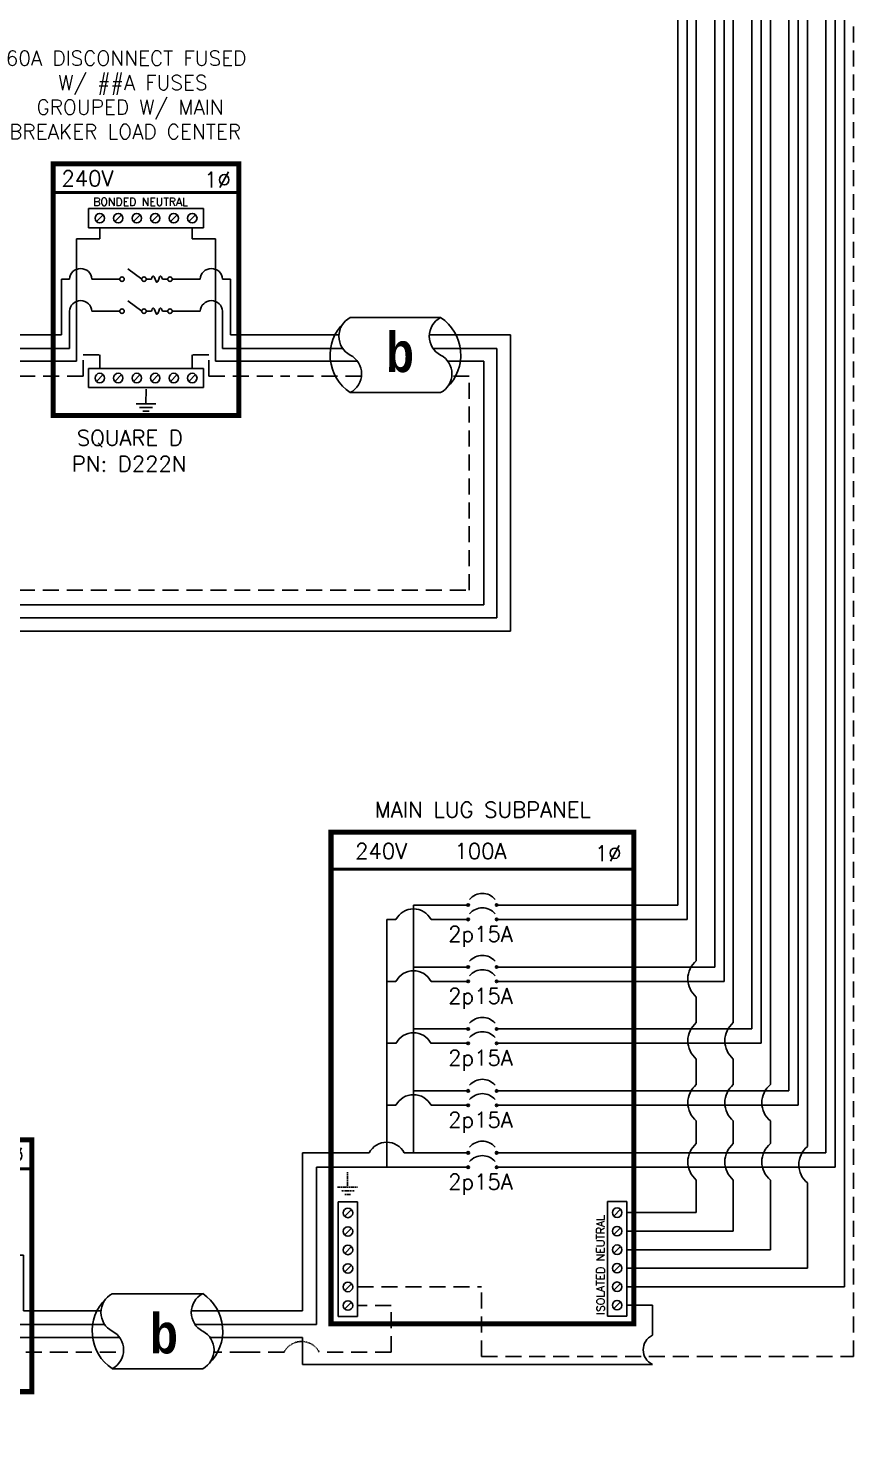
# Model space of a CAD drawing. Header units: feet. Extents: x 25383 to 25976, y 16036 to 16619.
# Drawn here: x 25782 to 25976, y 16090.5 to 16423.6 of the extents above; entities that cross this region are included whole.
import ezdxf

# ---------------------------------------------------------------- set-up
doc = ezdxf.new("R2010")
doc.units = ezdxf.units.FT
doc.header["$MEASUREMENT"] = 0
doc.linetypes.add('HIDDEN', pattern=[0.375, 0.25, -0.125])
for name, color, linetype in [('ONE LINE BLOCKS', 7, 'Continuous'), ('TABLES', 7, 'Continuous'), ('TEXT', 7, 'Continuous'), ('Z - TITLEBLOCK TXT', 7, 'Continuous')]:
    doc.layers.add(name, color=color, linetype=linetype)
doc.styles.add('ONE LINE TXT', font='techb___.ttf')
doc.styles.get("Standard").update_dxf_attribs({"font": 'simplex.shx'})

# ---------------------------------------------------------------- blocks, each defined once
blk = doc.blocks.new('M_MAIN DISCO')
at = {"color": 253, "linetype": 'Continuous'}
for p, q in [((-42.47, 32.21), (-42.47, 34.82)), ((-20.72, 32.21), (-20.72, 34.82)), ((-47.96, 3.45), (-47.96, 32.21)), ((-47.96, 32.21), (-42.47, 32.21)), ((-15.23, 32.21), (-20.72, 32.21)), ((-15.23, 3.45), (-15.23, 32.21)), ((-47.96, 3.45), (-63.19, 3.45)), ((-15.23, 3.45), (0, 3.45))]:
    blk.add_line(p, q, dxfattribs=at)
at = {"color": 7, "linetype": 'Continuous'}
for p, q in [((-51.46, 9.66), (-51.46, 22.77)), ((-49.6, 22.77), (-51.46, 22.77)), ((-41.69, 22.77), (-44.32, 22.77)), ((-21.5, 22.77), (-18.87, 22.77)), ((-13.59, 22.77), (-11.73, 22.77)), ((-11.73, 9.66), (-11.73, 22.77)), ((-51.46, 9.66), (-63.19, 9.66)), ((-11.73, 9.66), (0, 9.66))]:
    blk.add_line(p, q, dxfattribs=at)
at = {"color": 1, "linetype": 'Continuous'}
for p, q in [((-31.53, 22.77), (-30.29, 22.77)), ((-27.74, 22.77), (-26.5, 22.77)), ((-31.53, 15.24), (-30.29, 15.24)), ((-27.74, 15.24), (-26.5, 15.24))]:
    blk.add_line(p, q, dxfattribs=at)
at = {"color": 10, "linetype": 'Continuous'}
for p, q in [((-49.6, 6.49), (-49.6, 15.24)), ((-41.69, 15.24), (-44.32, 15.24)), ((-21.5, 15.24), (-18.87, 15.24)), ((-13.59, 6.49), (-13.59, 15.24)), ((-49.6, 6.49), (-63.19, 6.49)), ((-13.59, 6.49), (0, 6.49))]:
    blk.add_line(p, q, dxfattribs=at)
at = {"color": 7, "linetype": 'Continuous'}
for centre in [(-46.96, 22.62), (-16.23, 22.62)]:
    blk.add_arc(centre, 2.64, 3.2819, 176.7181, dxfattribs=at)
at = {"color": 10, "linetype": 'Continuous'}
for centre in [(-46.96, 15.08), (-16.23, 15.08)]:
    blk.add_arc(centre, 2.64, 3.2819, 176.7181, dxfattribs=at)
at = {"color": 1, "linetype": 'Continuous'}
for points in [[(-30.29, 22.77), (-29.92, 23.53), (-29.02, 22.01), (-28.19, 23.53), (-27.74, 22.77)], [(-30.29, 15.24), (-29.92, 16), (-29.02, 14.47), (-28.19, 16), (-27.74, 15.24)]]:
    blk.add_spline(points, degree=3, dxfattribs=at)
at = {"layer": 'ONE LINE BLOCKS', "lineweight": 50}
blk.add_line((-53.41, 43.1), (-9.8, 43.1), dxfattribs=at)
at = {"layer": 'ONE LINE BLOCKS', "lineweight": 50, "const_width": 1.19}
blk.add_lwpolyline([(-53.41, -9.3), (-53.41, 49.88), (-9.8, 49.88), (-9.8, -9.3)], close=True, dxfattribs=at)
at = {"layer": 'TEXT', "color": 92, "linetype": 'HIDDEN', "ltscale": 15}
for p, q in [((-46.38, 0), (-46.38, 4.94)), ((-46.38, 4.94), (-42.47, 4.94)), ((-42.47, 4.94), (-42.47, 1.8)), ((-16.81, 4.94), (-20.72, 4.94)), ((-20.72, 4.94), (-20.72, 1.8)), ((-16.81, 0), (-16.81, 4.94)), ((-46.38, 0), (-63.19, 0)), ((-16.81, 0), (0, 0))]:
    blk.add_line(p, q, dxfattribs=at)
at = {"layer": 'TEXT', "color": 92, "linetype": 'Continuous', "flags": 128}
for points in [[(-31.59, -3.07), (-31.6, -6.57)], [(-33.94, -6.57), (-29.25, -6.57)], [(-30.07, -7.44), (-33.13, -7.44)], [(-30.88, -8.3), (-32.31, -8.3)]]:
    blk.add_lwpolyline(points, dxfattribs=at)
at = {"layer": 'Z - TITLEBLOCK TXT', "color": 1, "linetype": 'Continuous'}
for p, q in [((-45.07, 34.82), (-45.07, 39.36)), ((-45.07, 39.36), (-18.12, 39.36)), ((-18.12, 39.36), (-18.12, 34.82)), ((-18.12, 34.82), (-45.07, 34.82)), ((-35.88, 25.22), (-32.61, 22.78)), ((-41.69, 22.77), (-37.77, 22.77)), ((-25.42, 22.77), (-21.5, 22.77)), ((-35.88, 17.69), (-32.61, 15.24)), ((-41.69, 15.24), (-37.77, 15.24)), ((-25.42, 15.23), (-21.5, 15.23)), ((-45.07, 1.8), (-18.12, 1.8)), ((-45.07, 1.8), (-45.07, -2.74)), ((-18.12, 1.8), (-18.12, -2.74)), ((-18.12, -2.74), (-45.07, -2.74))]:
    blk.add_line(p, q, dxfattribs=at)
at = {"layer": 'Z - TITLEBLOCK TXT', "color": 4, "linetype": 'Continuous'}
for p, q in [((-41.69, 37.87), (-43.26, 36.3)), ((-37.34, 37.87), (-38.91, 36.3)), ((-32.98, 37.87), (-34.56, 36.3)), ((-28.63, 37.87), (-30.21, 36.3)), ((-24.28, 37.87), (-25.86, 36.3)), ((-19.93, 37.87), (-21.51, 36.3)), ((-41.69, 0.32), (-43.26, -1.26)), ((-37.34, 0.32), (-38.91, -1.26)), ((-32.98, 0.32), (-34.56, -1.26)), ((-28.63, 0.32), (-30.21, -1.26)), ((-24.28, 0.32), (-25.86, -1.26)), ((-19.93, 0.32), (-21.51, -1.26))]:
    blk.add_line(p, q, dxfattribs=at)
for centre in [(-42.47, 37.09), (-38.12, 37.09), (-33.77, 37.09), (-29.42, 37.09), (-25.07, 37.09), (-20.72, 37.09), (-42.47, -0.47), (-38.12, -0.47), (-33.77, -0.47), (-29.42, -0.47), (-25.07, -0.47), (-20.72, -0.47)]:
    blk.add_circle(centre, 1.11, dxfattribs=at)
at = {"layer": 'Z - TITLEBLOCK TXT', "color": 1, "linetype": 'Continuous'}
for centre in [(-37.23, 22.77), (-32.07, 22.77), (-25.96, 22.77), (-37.23, 15.24), (-32.07, 15.24), (-25.96, 15.23)]:
    blk.add_circle(centre, 0.541, dxfattribs=at)
at = {"layer": 'TABLES', "color": 4, "linetype": 'Continuous'}
blk.add_text('BONDED NEUTRAL', height=1.8743, dxfattribs=at).set_placement((-43.99, 40.01))
at = {"layer": 'TEXT', "color": 1}
for s, width, gutter_width, heights, insert, char_height, attachment_point in [('\\A1;\\pi4.1167;60A DISCONNECT FUSED \\P\\pi16.454;W/ ##A FUSES\\P\\pi11.355;GROUPED W/ MAIN \\P\\pi4.9392;BREAKER LOAD CENTER', 71.8931, 92.23, [24.13], (-68.68, 76.43), 3.4544, 1), ('240V', 0.1481, 0.75, [0], (-45.35, 46.44), 3.658, 5), ('1∅', 0.1481, 0.75, [0], (-14.78, 46.14), 3.658, 5), ('\\A1;\\pi3.6942,t21.982;SQUARE D\\P\\pi2.5621,t20.85;PN: D222N', 35.0816, 28.88, [13.54], (-51.57, -12.71), 3.6576, 1)]:
    blk.add_mtext_dynamic_manual_height_columns(s, width=width, gutter_width=gutter_width, heights=heights, dxfattribs=dict(at, insert=insert, char_height=char_height, attachment_point=attachment_point))
blk = doc.blocks.new('*U10')
at = {"layer": 'ONE LINE BLOCKS', "linetype": 'Continuous'}
h = blk.add_hatch(color=1, dxfattribs=at)
h.dxf.hatch_style = 1
edge = h.paths.add_edge_path()
edge.add_arc((52.27, 105.07), 0.291, 0, 360)
h = blk.add_hatch(color=1, dxfattribs=at)
h.dxf.hatch_style = 1
edge = h.paths.add_edge_path()
edge.add_arc((58.94, 105.07), 0.291, 0, 360)
h = blk.add_hatch(color=1, dxfattribs=at)
h.dxf.hatch_style = 1
edge = h.paths.add_edge_path()
edge.add_arc((52.27, 101.69), 0.291, 0, 360)
h = blk.add_hatch(color=1, dxfattribs=at)
h.dxf.hatch_style = 1
edge = h.paths.add_edge_path()
edge.add_arc((58.94, 101.69), 0.291, 0, 360)
h = blk.add_hatch(color=1, dxfattribs=at)
h.dxf.hatch_style = 1
edge = h.paths.add_edge_path()
edge.add_arc((52.27, 90.51), 0.291, 0, 360)
h = blk.add_hatch(color=1, dxfattribs=at)
h.dxf.hatch_style = 1
edge = h.paths.add_edge_path()
edge.add_arc((58.94, 90.51), 0.291, 0, 360)
h = blk.add_hatch(color=1, dxfattribs=at)
h.dxf.hatch_style = 1
edge = h.paths.add_edge_path()
edge.add_arc((52.27, 87.13), 0.291, 0, 360)
h = blk.add_hatch(color=1, dxfattribs=at)
h.dxf.hatch_style = 1
edge = h.paths.add_edge_path()
edge.add_arc((58.94, 87.13), 0.291, 0, 360)
h = blk.add_hatch(color=1, dxfattribs=at)
h.dxf.hatch_style = 1
edge = h.paths.add_edge_path()
edge.add_arc((52.27, 75.95), 0.291, 0, 360)
h = blk.add_hatch(color=1, dxfattribs=at)
h.dxf.hatch_style = 1
edge = h.paths.add_edge_path()
edge.add_arc((58.94, 75.95), 0.291, 0, 360)
h = blk.add_hatch(color=1, dxfattribs=at)
h.dxf.hatch_style = 1
edge = h.paths.add_edge_path()
edge.add_arc((52.27, 72.57), 0.291, 0, 360)
h = blk.add_hatch(color=1, dxfattribs=at)
h.dxf.hatch_style = 1
edge = h.paths.add_edge_path()
edge.add_arc((58.94, 72.57), 0.291, 0, 360)
h = blk.add_hatch(color=1, dxfattribs=at)
h.dxf.hatch_style = 1
edge = h.paths.add_edge_path()
edge.add_arc((52.27, 61.39), 0.291, 0, 360)
h = blk.add_hatch(color=1, dxfattribs=at)
h.dxf.hatch_style = 1
edge = h.paths.add_edge_path()
edge.add_arc((58.94, 61.39), 0.291, 0, 360)
h = blk.add_hatch(color=1, dxfattribs=at)
h.dxf.hatch_style = 1
edge = h.paths.add_edge_path()
edge.add_arc((52.27, 58.01), 0.291, 0, 360)
h = blk.add_hatch(color=1, dxfattribs=at)
h.dxf.hatch_style = 1
edge = h.paths.add_edge_path()
edge.add_arc((58.94, 58.01), 0.291, 0, 360)
h = blk.add_hatch(color=1, dxfattribs=at)
h.dxf.hatch_style = 1
edge = h.paths.add_edge_path()
edge.add_arc((52.27, 46.83), 0.291, 0, 360)
h = blk.add_hatch(color=1, dxfattribs=at)
h.dxf.hatch_style = 1
edge = h.paths.add_edge_path()
edge.add_arc((58.94, 46.83), 0.291, 0, 360)
h = blk.add_hatch(color=1, dxfattribs=at)
h.dxf.hatch_style = 1
edge = h.paths.add_edge_path()
edge.add_arc((52.27, 43.45), 0.291, 0, 360)
h = blk.add_hatch(color=1, dxfattribs=at)
h.dxf.hatch_style = 1
edge = h.paths.add_edge_path()
edge.add_arc((58.94, 43.45), 0.291, 0, 360)
at = {"color": 7, "linetype": 'Continuous'}
for p, q in [((101.52, 122.2), (101.52, 105.07)), ((110.22, 122.2), (110.22, 90.51)), ((118.92, 122.2), (118.92, 75.95)), ((127.62, 122.2), (127.62, 61.39)), ((136.32, 122.2), (136.32, 46.83)), ((48.07, 105.07), (39.41, 105.07)), ((39.41, 105.07), (39.41, 90.51)), ((101.52, 105.07), (63.14, 105.07)), ((48.07, 90.51), (39.41, 90.51)), ((39.41, 90.51), (39.41, 75.95)), ((110.22, 90.51), (63.14, 90.51)), ((48.07, 75.95), (39.41, 75.95)), ((39.41, 75.95), (39.41, 61.39)), ((118.92, 75.95), (63.14, 75.95)), ((48.07, 61.39), (39.41, 61.39)), ((39.41, 61.39), (39.41, 46.83)), ((127.62, 61.39), (63.14, 61.39)), ((29, 46.83), (13.32, 46.83)), ((13.32, 46.83), (13.32, 9.66)), ((48.07, 46.83), (37.24, 46.83)), ((136.32, 46.83), (63.14, 46.83)), ((13.32, 9.66), (0, 9.66))]:
    blk.add_line(p, q, dxfattribs=at)
at = {"color": 10, "linetype": 'Continuous'}
for p, q in [((103.7, 122.2), (103.7, 101.69)), ((112.4, 122.2), (112.4, 87.13)), ((121.1, 122.2), (121.1, 72.57)), ((129.8, 122.2), (129.8, 58.01)), ((138.5, 122.2), (138.5, 43.45)), ((33.12, 87.13), (33.12, 101.69)), ((35.29, 101.69), (33.12, 101.69)), ((43.53, 101.69), (48.07, 101.69)), ((103.7, 101.69), (63.14, 101.69)), ((33.12, 72.57), (33.12, 87.13)), ((35.29, 87.13), (33.12, 87.13)), ((43.53, 87.13), (48.07, 87.13)), ((112.4, 87.13), (63.14, 87.13)), ((33.12, 58.01), (33.12, 72.57)), ((35.29, 72.57), (33.12, 72.57)), ((43.53, 72.57), (48.07, 72.57)), ((121.1, 72.57), (63.14, 72.57)), ((33.12, 43.45), (33.12, 58.01)), ((35.29, 58.01), (33.12, 58.01)), ((43.53, 58.01), (48.07, 58.01)), ((129.8, 58.01), (63.14, 58.01)), ((33.12, 43.45), (16.61, 43.45)), ((16.61, 6.49), (16.61, 43.45)), ((33.12, 43.45), (48.07, 43.45)), ((138.5, 43.45), (63.14, 43.45)), ((16.61, 6.49), (0, 6.49))]:
    blk.add_line(p, q, dxfattribs=at)
at = {"color": 253, "linetype": 'Continuous'}
for p, q in [((105.87, 122.2), (105.87, 92)), ((114.57, 122.2), (114.57, 77.44)), ((123.27, 122.2), (123.27, 62.88)), ((131.97, 122.2), (131.97, 48.32)), ((140.67, 122.2), (140.67, 15.37)), ((105.87, 83.44), (105.87, 77.44)), ((105.87, 68.88), (105.87, 62.88)), ((114.57, 68.88), (114.57, 62.88)), ((105.87, 54.32), (105.87, 48.99)), ((114.57, 54.32), (114.57, 48.99)), ((123.27, 54.32), (123.27, 48.99)), ((105.87, 40.44), (105.87, 32.77)), ((114.57, 40.44), (114.57, 28.42)), ((123.27, 40.44), (123.27, 24.07)), ((131.97, 39.76), (131.97, 19.72)), ((105.87, 32.77), (89.53, 32.77)), ((114.57, 28.42), (89.53, 28.42)), ((123.27, 24.07), (89.53, 24.07)), ((131.97, 19.72), (89.53, 19.72)), ((140.67, 15.37), (89.53, 15.37)), ((95.54, 11.02), (89.53, 11.02)), ((95.54, 3.95), (95.54, 11.02)), ((13.32, 3.45), (0, 3.45)), ((13.32, -2.92), (13.32, 3.45)), ((95.54, -2.92), (13.32, -2.92))]:
    blk.add_line(p, q, dxfattribs=at)
at = {"color": 10, "linetype": 'Continuous'}
for centre in [(39.41, 99.53), (39.41, 84.97), (39.41, 70.41), (39.41, 55.85)]:
    blk.add_arc(centre, 4.65, 27.6639, 152.3361, dxfattribs=at)
at = {"color": 253, "linetype": 'Continuous'}
for centre, radius, start, end in [((109.45, 87.72), 5.58, 129.9215, 230.0785), ((109.45, 73.16), 5.58, 129.9215, 230.0785), ((118.15, 73.16), 5.58, 129.9215, 230.0785), ((109.45, 58.6), 5.58, 129.9215, 230.0785), ((118.15, 58.6), 5.58, 129.9215, 230.0785), ((126.85, 58.6), 5.58, 129.9215, 230.0785), ((109.45, 44.71), 5.58, 129.9215, 230.0785), ((118.15, 44.71), 5.58, 129.9215, 230.0785), ((126.85, 44.71), 5.58, 129.9215, 230.0785), ((135.55, 44.04), 5.58, 129.9215, 230.0785), ((97.2, 0.52), 3.81, 115.7629, 244.2371)]:
    blk.add_arc(centre, radius, start, end, dxfattribs=at)
at = {"color": 7, "linetype": 'Continuous'}
blk.add_arc((33.12, 44.67), 4.65, 27.6639, 152.3361, dxfattribs=at)
at = {"layer": 'ONE LINE BLOCKS', "lineweight": 50}
blk.add_line((20.02, 113.49), (91.19, 113.49), dxfattribs=at)
at = {"layer": 'ONE LINE BLOCKS', "lineweight": 50, "const_width": 1.19}
blk.add_lwpolyline([(20.02, 6.67), (20.02, 122.2), (91.19, 122.2), (91.19, 6.67)], close=True, dxfattribs=at)
at = {"layer": 'TEXT', "color": 92, "linetype": 'HIDDEN', "ltscale": 15}
for p, q in [((142.85, -1.01), (142.85, 122.2)), ((26.29, 15.3), (55.38, 15.3)), ((55.38, -1.01), (55.38, 15.3)), ((34.13, 10.94), (26.29, 10.94)), ((34.13, 0), (34.13, 10.94)), ((9.01, 0), (0, 0)), ((34.13, 0), (17.25, 0)), ((55.38, -1.01), (142.85, -1.01))]:
    blk.add_line(p, q, dxfattribs=at)
at = {"layer": 'TEXT', "color": 92, "linetype": 'HIDDEN', "flags": 128}
for points in [[(23.92, 42.29), (23.92, 38.79)], [(21.58, 38.79), (26.26, 38.79)], [(25.45, 37.92), (22.39, 37.92)], [(24.64, 37.05), (23.2, 37.05)]]:
    blk.add_lwpolyline(points, dxfattribs=at)
at = {"layer": 'TEXT', "color": 92, "linetype": 'HIDDEN', "ltscale": 0.3}
blk.add_arc((13.13, -2.16), 4.65, 27.6639, 152.3361, dxfattribs=at)
at = {"layer": 'Z - TITLEBLOCK TXT', "color": 1, "linetype": 'Continuous'}
for p, q in [((21.75, 8.35), (21.75, 35.29)), ((21.75, 35.29), (26.29, 35.29)), ((26.29, 35.29), (26.29, 8.35)), ((84.99, 8.42), (84.99, 35.37)), ((84.99, 35.37), (89.53, 35.37)), ((89.53, 35.37), (89.53, 8.42)), ((26.29, 8.35), (21.75, 8.35)), ((89.53, 8.42), (84.99, 8.42))]:
    blk.add_line(p, q, dxfattribs=at)
at = {"layer": 'Z - TITLEBLOCK TXT', "color": 4, "linetype": 'Continuous'}
for p, q in [((24.81, 33.48), (23.24, 31.91)), ((88.04, 33.56), (86.47, 31.98)), ((24.81, 29.13), (23.24, 27.56)), ((88.04, 29.2), (86.47, 27.63)), ((24.81, 24.78), (23.24, 23.21)), ((88.04, 24.85), (86.47, 23.28)), ((24.81, 20.43), (23.24, 18.86)), ((88.04, 20.5), (86.47, 18.93)), ((24.81, 16.08), (23.24, 14.51)), ((88.04, 16.15), (86.47, 14.58)), ((24.81, 11.73), (23.24, 10.16)), ((88.04, 11.8), (86.47, 10.23))]:
    blk.add_line(p, q, dxfattribs=at)
at = {"layer": 'Z - TITLEBLOCK TXT', "color": 1, "linetype": 'Continuous', "flags": 128}
for points in [[(48.07, 105.07), (52.27, 105.07)], [(48.07, 105.07), (52.27, 105.07)], [(58.94, 105.07), (63.14, 105.07)], [(48.07, 101.69), (52.27, 101.69)], [(48.07, 101.69), (52.27, 101.69)], [(58.94, 101.69), (63.14, 101.69)], [(48.07, 90.51), (52.27, 90.51)], [(48.07, 90.51), (52.27, 90.51)], [(58.94, 90.51), (63.14, 90.51)], [(48.07, 87.13), (52.27, 87.13)], [(48.07, 87.13), (52.27, 87.13)], [(58.94, 87.13), (63.14, 87.13)], [(48.07, 75.95), (52.27, 75.95)], [(48.07, 75.95), (52.27, 75.95)], [(58.94, 75.95), (63.14, 75.95)], [(48.07, 72.57), (52.27, 72.57)], [(48.07, 72.57), (52.27, 72.57)], [(58.94, 72.57), (63.14, 72.57)], [(48.07, 61.39), (52.27, 61.39)], [(48.07, 61.39), (52.27, 61.39)], [(58.94, 61.39), (63.14, 61.39)], [(48.07, 58.01), (52.27, 58.01)], [(48.07, 58.01), (52.27, 58.01)], [(58.94, 58.01), (63.14, 58.01)], [(48.07, 46.83), (52.27, 46.83)], [(48.07, 46.83), (52.27, 46.83)], [(58.94, 46.83), (63.14, 46.83)], [(48.07, 43.45), (52.27, 43.45)], [(48.07, 43.45), (52.27, 43.45)], [(58.94, 43.45), (63.14, 43.45)]]:
    blk.add_lwpolyline(points, dxfattribs=at)
at = {"layer": 'Z - TITLEBLOCK TXT', "color": 1, "linetype": 'Continuous'}
for centre in [(52.27, 105.07), (58.94, 105.07), (52.27, 101.69), (58.94, 101.69), (52.27, 90.51), (58.94, 90.51), (52.27, 87.13), (58.94, 87.13), (52.27, 75.95), (58.94, 75.95), (52.27, 72.57), (58.94, 72.57), (52.27, 61.39), (58.94, 61.39), (52.27, 58.01), (58.94, 58.01), (52.27, 46.83), (58.94, 46.83), (52.27, 43.45), (58.94, 43.45)]:
    blk.add_circle(centre, 0.291, dxfattribs=at)
at = {"layer": 'Z - TITLEBLOCK TXT', "color": 4, "linetype": 'Continuous'}
for centre in [(24.02, 32.7), (87.26, 32.77), (24.02, 28.35), (87.26, 28.42), (24.02, 24), (87.26, 24.07), (24.02, 19.65), (87.26, 19.72), (24.02, 15.3), (87.26, 15.37), (24.02, 10.94), (87.26, 11.02)]:
    blk.add_circle(centre, 1.11, dxfattribs=at)
at = {"layer": 'Z - TITLEBLOCK TXT', "color": 1, "linetype": 'Continuous'}
for centre in [(55.6, 103.87), (55.6, 100.49), (55.6, 89.31), (55.6, 85.93), (55.6, 74.75), (55.6, 71.37), (55.6, 60.19), (55.6, 56.81), (55.6, 45.63), (55.6, 42.25)]:
    blk.add_arc(centre, 3.93, 40.3392, 139.6608, dxfattribs=at)
at = {"layer": 'TABLES', "color": 1, "linetype": 'Continuous'}
for p in [(47.57, 96.45), (47.57, 81.89), (47.57, 67.33), (47.57, 52.77), (47.57, 38.21)]:
    blk.add_text('2p15A', height=3.658, dxfattribs=at).set_placement(p)
at = {"layer": 'TABLES', "color": 4, "linetype": 'Continuous'}
blk.add_text('ISOLATED NEUTRAL', height=1.8743, rotation=90, dxfattribs=at).set_placement((84.33, 8.78))
at = {"layer": 'TEXT', "color": 1, "attachment_point": 5}
for s, width, gutter_width, insert, char_height in [('MAIN LUG SUBPANEL ', 62.3984, 7.17, (55.69, 127.48), 3.6576), ('240V', 0.1481, 0.75, (31.81, 117.75), 3.658), ('100A', 0.1481, 0.75, (55.19, 117.75), 3.658), ('1∅', 0.1481, 0.75, (85.17, 117.24), 3.658)]:
    blk.add_mtext_dynamic_manual_height_columns(s, width=width, gutter_width=gutter_width, heights=[0], dxfattribs=dict(at, insert=insert, char_height=char_height))
blk = doc.blocks.new('M_UTILITY DISCONNECT')
at = {"color": 253, "linetype": 'Continuous'}
for p, q in [((-42.47, 32.21), (-42.47, 34.82)), ((-20.72, 32.21), (-20.72, 34.82)), ((-47.96, 3.45), (-47.96, 32.21)), ((-47.96, 32.21), (-42.47, 32.21)), ((-15.23, 32.21), (-20.72, 32.21)), ((-15.23, 3.45), (-15.23, 32.21)), ((-47.96, 3.45), (-63.19, 3.45)), ((-15.23, 3.45), (0, 3.45))]:
    blk.add_line(p, q, dxfattribs=at)
at = {"color": 7, "linetype": 'Continuous'}
for p, q in [((-51.46, 9.66), (-51.46, 22.77)), ((-49.6, 22.77), (-51.46, 22.77)), ((-41.69, 22.77), (-44.32, 22.77)), ((-21.5, 22.77), (-18.87, 22.77)), ((-13.59, 22.77), (-11.73, 22.77)), ((-11.73, 9.66), (-11.73, 22.77)), ((-51.46, 9.66), (-63.19, 9.66)), ((-11.73, 9.66), (0, 9.66))]:
    blk.add_line(p, q, dxfattribs=at)
at = {"color": 10, "linetype": 'Continuous'}
for p, q in [((-49.6, 6.49), (-49.6, 15.24)), ((-41.69, 15.24), (-44.32, 15.24)), ((-21.5, 15.24), (-18.87, 15.24)), ((-13.59, 6.49), (-13.59, 15.24)), ((-49.6, 6.49), (-63.19, 6.49)), ((-13.59, 6.49), (0, 6.49))]:
    blk.add_line(p, q, dxfattribs=at)
at = {"color": 7, "linetype": 'Continuous'}
for centre in [(-46.96, 22.62), (-16.23, 22.62)]:
    blk.add_arc(centre, 2.64, 3.2819, 176.7181, dxfattribs=at)
at = {"color": 10, "linetype": 'Continuous'}
for centre in [(-46.96, 15.08), (-16.23, 15.08)]:
    blk.add_arc(centre, 2.64, 3.2819, 176.7181, dxfattribs=at)
at = {"layer": 'ONE LINE BLOCKS', "lineweight": 50}
blk.add_line((-53.41, 43.1), (-9.8, 43.1), dxfattribs=at)
at = {"layer": 'ONE LINE BLOCKS', "lineweight": 50, "const_width": 1.19}
blk.add_lwpolyline([(-53.41, -9.3), (-53.41, 49.88), (-9.8, 49.88), (-9.8, -9.3)], close=True, dxfattribs=at)
at = {"layer": 'TEXT', "color": 92, "linetype": 'HIDDEN', "ltscale": 15}
for p, q in [((-46.38, 0), (-46.38, 4.94)), ((-46.38, 4.94), (-42.47, 4.94)), ((-42.47, 4.94), (-42.47, 1.8)), ((-16.81, 4.94), (-20.72, 4.94)), ((-20.72, 4.94), (-20.72, 1.8)), ((-16.81, 0), (-16.81, 4.94)), ((-46.38, 0), (-63.19, 0)), ((-16.81, 0), (0, 0))]:
    blk.add_line(p, q, dxfattribs=at)
at = {"layer": 'TEXT', "color": 92, "linetype": 'Continuous', "flags": 128}
for points in [[(-31.59, -3.07), (-31.6, -6.57)], [(-33.94, -6.57), (-29.25, -6.57)], [(-30.07, -7.44), (-33.13, -7.44)], [(-30.88, -8.3), (-32.31, -8.3)]]:
    blk.add_lwpolyline(points, dxfattribs=at)
at = {"layer": 'Z - TITLEBLOCK TXT', "color": 1, "linetype": 'Continuous'}
for p, q in [((-45.07, 34.82), (-45.07, 39.36)), ((-45.07, 39.36), (-18.12, 39.36)), ((-18.12, 39.36), (-18.12, 34.82)), ((-18.12, 34.82), (-45.07, 34.82)), ((-33.23, 25.22), (-29.96, 22.78)), ((-41.69, 22.77), (-35.12, 22.77)), ((-28.88, 22.77), (-21.5, 22.77)), ((-33.23, 17.69), (-29.96, 15.24)), ((-41.69, 15.24), (-35.12, 15.24)), ((-28.88, 15.24), (-21.5, 15.23)), ((-45.07, 1.8), (-18.12, 1.8)), ((-45.07, 1.8), (-45.07, -2.74)), ((-18.12, 1.8), (-18.12, -2.74)), ((-18.12, -2.74), (-45.07, -2.74))]:
    blk.add_line(p, q, dxfattribs=at)
at = {"layer": 'Z - TITLEBLOCK TXT', "color": 4, "linetype": 'Continuous'}
for p, q in [((-41.69, 37.87), (-43.26, 36.3)), ((-37.34, 37.87), (-38.91, 36.3)), ((-32.98, 37.87), (-34.56, 36.3)), ((-28.63, 37.87), (-30.21, 36.3)), ((-24.28, 37.87), (-25.86, 36.3)), ((-19.93, 37.87), (-21.51, 36.3)), ((-41.69, 0.32), (-43.26, -1.26)), ((-37.34, 0.32), (-38.91, -1.26)), ((-32.98, 0.32), (-34.56, -1.26)), ((-28.63, 0.32), (-30.21, -1.26)), ((-24.28, 0.32), (-25.86, -1.26)), ((-19.93, 0.32), (-21.51, -1.26))]:
    blk.add_line(p, q, dxfattribs=at)
for centre in [(-42.47, 37.09), (-38.12, 37.09), (-33.77, 37.09), (-29.42, 37.09), (-25.07, 37.09), (-20.72, 37.09), (-42.47, -0.47), (-38.12, -0.47), (-33.77, -0.47), (-29.42, -0.47), (-25.07, -0.47), (-20.72, -0.47)]:
    blk.add_circle(centre, 1.11, dxfattribs=at)
at = {"layer": 'Z - TITLEBLOCK TXT', "color": 1, "linetype": 'Continuous'}
for centre in [(-34.58, 22.77), (-29.42, 22.77), (-34.58, 15.24), (-29.42, 15.24)]:
    blk.add_circle(centre, 0.541, dxfattribs=at)
at = {"layer": 'TABLES', "color": 4, "linetype": 'Continuous'}
blk.add_text('ISOLATED NEUTRAL', height=1.8743, dxfattribs=at).set_placement((-44.71, 40.01))
at = {"layer": 'TEXT', "color": 1}
for s, width, gutter_width, heights, insert, char_height, attachment_point in [('\\A1;\\pi12.968; 60A UNFUSED \\P\\pi6.1418;UTILITY DISCONNECT', 64.922, 0, [82.18], (-65.01, 63.62), 3.4544, 1), ('240V', 0.1481, 0.75, [0], (-45.35, 46.44), 3.658, 5), ('1∅', 0.1481, 0.75, [0], (-14.78, 46.14), 3.658, 5), ('\\A1;\\pi11.999,t30.287;SQUARE D\\P\\pi9.0377,t27.326;PN: D222RB', 51.6906, 0.203, [45.94], (-54.67, -12.23), 3.6576, 1)]:
    blk.add_mtext_dynamic_manual_height_columns(s, width=width, gutter_width=gutter_width, heights=heights, dxfattribs=dict(at, insert=insert, char_height=char_height, attachment_point=attachment_point))

msp = doc.modelspace()

# ---------------------------------------------------------------- linework, layer by layer
at = {"color": 10, "linetype": 'Continuous'}
for p, q in [((25971.64, 16580.45), (25971.64, 16234.64)), ((25962.94, 16577), (25962.94, 16234.64)), ((25954.24, 16573.56), (25954.24, 16234.64)), ((25945.53, 16570.12), (25945.53, 16234.64)), ((25936.83, 16566.68), (25936.83, 16234.64)), ((25855.92, 16348.36), (25841.29, 16348.36)), ((25892.16, 16348.36), (25877.16, 16348.36)), ((25892.16, 16285.05), (25892.16, 16348.36)), ((25600.69, 16285.05), (25892.16, 16285.05)), ((25790.79, 16118.93), (25799.99, 16118.93)), ((25833.14, 16118.93), (25821.24, 16118.93))]:
    msp.add_line(p, q, dxfattribs=at)
at = {"color": 253, "linetype": 'Continuous'}
for p, q in [((25973.81, 16581.31), (25973.81, 16234.64)), ((25965.11, 16577.86), (25965.11, 16234.64)), ((25956.41, 16574.42), (25956.41, 16234.64)), ((25947.71, 16570.98), (25947.71, 16234.64)), ((25939.01, 16567.54), (25939.01, 16234.64)), ((25859.4, 16345.32), (25841.29, 16345.32)), ((25889.12, 16345.32), (25880.64, 16345.32)), ((25889.12, 16288.09), (25889.12, 16345.32)), ((25597.65, 16288.09), (25889.12, 16288.09)), ((25789.15, 16115.89), (25803.48, 16115.89)), ((25803.48, 16115.89), (25795, 16115.89)), ((25833.14, 16115.89), (25824.72, 16115.89))]:
    msp.add_line(p, q, dxfattribs=at)
at = {"color": 7, "linetype": 'Continuous'}
for p, q in [((25969.46, 16579.59), (25969.46, 16234.64)), ((25960.76, 16576.14), (25960.76, 16234.64)), ((25952.06, 16572.7), (25952.06, 16234.64)), ((25943.36, 16569.26), (25943.36, 16234.64)), ((25934.66, 16565.81), (25934.66, 16234.64)), ((25878.93, 16355.61), (25857.69, 16355.61)), ((25855.04, 16351.53), (25841.29, 16351.53)), ((25895.33, 16351.53), (25876.28, 16351.53)), ((25895.33, 16281.88), (25895.33, 16351.53)), ((25857.69, 16337.98), (25878.93, 16337.98)), ((25603.87, 16281.88), (25895.33, 16281.88)), ((25823.01, 16126.18), (25801.77, 16126.18)), ((25792.66, 16122.11), (25799.11, 16122.11)), ((25833.14, 16122.11), (25820.36, 16122.11)), ((25801.77, 16108.55), (25823.01, 16108.55))]:
    msp.add_line(p, q, dxfattribs=at)
for centre, start, end in [((25863.54, 16346.79), 133.9732, 236.4265), ((25873.08, 16346.79), 313.9732, 56.4265), ((25807.62, 16117.37), 133.9732, 236.4265), ((25817.16, 16117.37), 313.9732, 56.4265)]:
    msp.add_arc(centre, 10.58, start, end, dxfattribs=at)
at = {"layer": 'TEXT', "color": 92, "linetype": 'HIDDEN', "ltscale": 15}
for p, q in [((25975.99, 16234.64), (25975.99, 16582.17)), ((25860.33, 16341.87), (25841.29, 16341.87)), ((25885.67, 16341.87), (25881.57, 16341.87)), ((25885.67, 16291.54), (25885.67, 16341.87)), ((25594.21, 16291.54), (25885.67, 16291.54)), ((25787.57, 16112.45), (25804.41, 16112.45)), ((25833.14, 16112.45), (25825.65, 16112.45))]:
    msp.add_line(p, q, dxfattribs=at)
at = {"layer": 'Z - TITLEBLOCK TXT', "linetype": 'Continuous'}
for centre, start, end in [((25860, 16351.2), 117.6639, 242.3361), ((25881.24, 16351.2), 117.6639, 242.3361), ((25855.38, 16342.39), 297.6639, 62.3361), ((25876.62, 16342.39), 297.6639, 62.3361), ((25804.08, 16121.77), 117.6639, 242.3361), ((25825.32, 16121.77), 117.6639, 242.3361), ((25799.46, 16112.96), 297.6639, 62.3361), ((25820.7, 16112.96), 297.6639, 62.3361)]:
    msp.add_arc(centre, 4.98, start, end, dxfattribs=at)

# ---------------------------------------------------------------- block references
for name, p in [('M_MAIN DISCO', (25841.29, 16341.87)), ('*U10', (25833.14, 16112.45))]:
    msp.add_blockref(name, p)
at = {"color": 7}
msp.add_blockref('M_UTILITY DISCONNECT', (25792.66, 16112.45), dxfattribs=at)

# ---------------------------------------------------------------- texts
at = {"layer": 'Z - TITLEBLOCK TXT', "color": 1, "linetype": 'Continuous', "char_height": 9.3833, "attachment_point": 1, "style": 'ONE LINE TXT'}
for insert in [(25866.09, 16352.18), (25810.62, 16121.52)]:
    msp.add_mtext_dynamic_manual_height_columns('{\\W1;\\C256;b}', width=0.1385, gutter_width=2.13, heights=[0], dxfattribs=dict(at, insert=insert))

doc.saveas('drawing.dxf')
